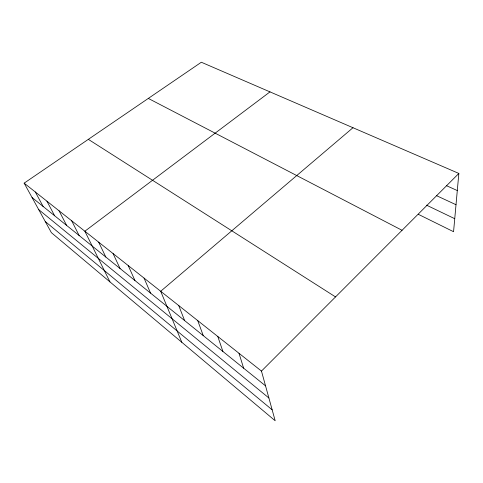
<?xml version="1.0" encoding="UTF-8"?>
<svg xmlns="http://www.w3.org/2000/svg" width="483" height="483" viewBox="0 0 483 483"><rect width="100%" height="100%" fill="white"/><g stroke="black" fill="none" stroke-linecap="round" stroke-linejoin="round"><path stroke-width="0.72" d="M24.15 183.148L261.466 371.077L275.177 420.765L51.379 232.667L24.15 183.148L201.339 62.235L458.85 173.439L453.561 231.713L418.266 214.283M261.466 371.077L458.85 173.439M352.995 127.723L160.688 291.273L181.837 342.314M269.991 91.879L84.857 231.224L109.967 281.909M446.352 185.629L457.298 190.556M436.614 195.7L456.012 204.72M426.495 205.148L454.738 218.702M148.305 98.423L402.061 230.3M88.329 139.346L335.534 296.918M32.077 197.559L265.547 385.863M38.682 209.574L268.892 397.98M45.239 221.498L272.164 409.832M35.301 191.98L43.144 206.489M46.923 201.182L54.664 215.78M59.029 210.769L66.66 225.452M71.665 220.773L79.164 235.541M98.653 242.146L105.831 257.047M113.082 253.575L120.068 268.53M128.2 265.541L134.962 280.545M144.049 278.093L150.563 293.127M178.722 305.552L184.627 320.597M197.728 320.603L203.258 335.625M217.791 336.494L222.904 351.467M239.007 353.29L243.631 368.191"/></g></svg>
